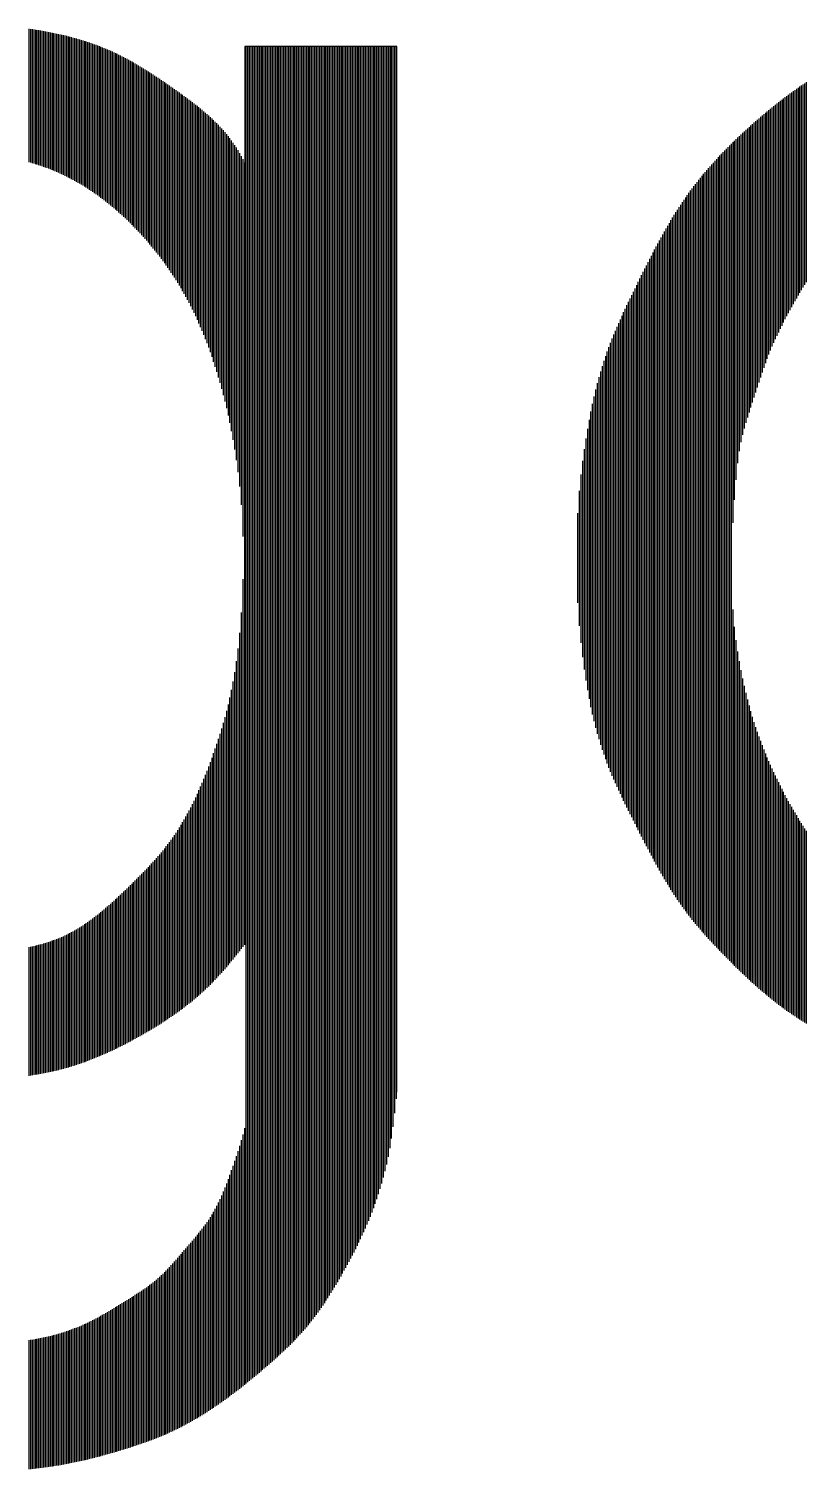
# Model space of a CAD drawing. Extents: x -58 to 5689, y 67 to 4123.
# Drawn here: x 5485.81 to 5507.23, y 299.69 to 339.41 of the extents above; entities that cross this region are included whole.
import ezdxf
from ezdxf.enums import TextEntityAlignment as Align

# ---------------------------------------------------------------- set-up
doc = ezdxf.new("R2010")
doc.units = 0
doc.header["$LTSCALE"] = 30
doc.header["$MEASUREMENT"] = 0
doc.layers.get('0').update_dxf_attribs({"linetype": 'CONTINUOUS'})
doc.layers.add('RLA-FORMATO', color=7, linetype='CONTINUOUS')
doc.layers.add('RLA-LOGO', color=7, linetype='CONTINUOUS')
doc.styles.add('ROMAND', font='romand', dxfattribs={"height": 31.5})
doc.styles.add('ROMANS', font='romans.shx', dxfattribs={"height": 11.25})

# ---------------------------------------------------------------- blocks, each defined once
blk = doc.blocks.new('A$C459C3EB4')
at = {"layer": 'RLA-LOGO', "color": 8, "true_color": 0x707070}
for p, q in [((596.403, -29.906), (596.403, -33.582)), ((596.448, -29.913), (596.448, -33.595)), ((596.493, -29.919), (596.493, -33.608)), ((596.538, -29.926), (596.538, -33.621)), ((596.583, -29.933), (596.583, -33.634)), ((596.628, -29.94), (596.628, -33.649)), ((596.673, -29.947), (596.673, -33.663)), ((596.718, -29.955), (596.718, -33.678)), ((596.763, -29.963), (596.763, -33.693)), ((596.808, -29.971), (596.808, -33.709)), ((596.853, -29.979), (596.853, -33.726)), ((596.898, -29.987), (596.898, -33.742)), ((596.943, -29.995), (596.943, -33.76)), ((596.988, -30.004), (596.988, -33.777)), ((597.033, -30.013), (597.033, -33.795)), ((597.078, -30.022), (597.078, -33.814)), ((597.123, -30.032), (597.123, -33.833)), ((597.168, -30.041), (597.168, -33.853)), ((597.213, -30.051), (597.213, -33.872)), ((597.258, -30.061), (597.258, -33.893)), ((597.303, -30.072), (597.303, -33.914)), ((597.348, -30.082), (597.348, -33.935)), ((597.393, -30.093), (597.393, -33.957)), ((597.438, -30.104), (597.438, -33.979)), ((597.483, -30.115), (597.483, -34.002)), ((597.528, -30.127), (597.528, -34.025)), ((597.573, -30.139), (597.573, -34.049)), ((597.618, -30.151), (597.618, -34.073)), ((597.663, -30.163), (597.663, -34.098)), ((597.708, -30.176), (597.708, -34.123)), ((597.753, -30.189), (597.753, -34.149)), ((597.798, -30.202), (597.798, -34.175)), ((597.843, -30.216), (597.843, -34.202)), ((597.888, -30.229), (597.888, -34.229)), ((597.933, -30.243), (597.933, -34.257)), ((597.978, -30.258), (597.978, -34.285)), ((598.023, -30.273), (598.023, -34.314)), ((598.068, -30.288), (598.068, -34.343)), ((598.113, -30.303), (598.113, -34.373)), ((598.158, -30.319), (598.158, -34.403)), ((598.203, -30.335), (598.203, -34.434)), ((598.248, -30.351), (598.248, -34.466)), ((598.293, -30.368), (598.293, -34.498)), ((598.338, -30.385), (598.338, -34.53)), ((598.383, -30.403), (598.383, -34.563)), ((598.428, -30.421), (598.428, -34.597)), ((598.473, -30.439), (598.473, -34.632)), ((598.518, -30.457), (598.518, -34.666)), ((598.563, -30.477), (598.563, -34.702)), ((598.608, -30.496), (598.608, -34.738)), ((598.653, -30.516), (598.653, -34.775)), ((598.698, -30.536), (598.698, -34.812)), ((598.743, -30.557), (598.743, -34.85)), ((598.788, -30.578), (598.788, -34.888)), ((606.55, -30.39), (602.356, -30.39)), ((602.356, -30.39), (602.356, -33.613)), ((602.388, -30.39), (602.388, -55.101)), ((602.433, -30.39), (602.433, -67.228)), ((602.478, -30.39), (602.478, -67.191)), ((602.523, -30.39), (602.523, -67.154)), ((602.568, -30.39), (602.568, -67.117)), ((602.613, -30.39), (602.613, -67.08)), ((602.658, -30.39), (602.658, -67.042)), ((602.703, -30.39), (602.703, -67.005)), ((602.748, -30.39), (602.748, -66.967)), ((602.793, -30.39), (602.793, -66.929)), ((602.838, -30.39), (602.838, -66.89)), ((602.883, -30.39), (602.883, -66.852)), ((602.928, -30.39), (602.928, -66.813)), ((602.973, -30.39), (602.973, -66.774)), ((603.018, -30.39), (603.018, -66.735)), ((603.063, -30.39), (603.063, -66.695)), ((603.108, -30.39), (603.108, -66.656)), ((603.153, -30.39), (603.153, -66.616)), ((603.198, -30.39), (603.198, -66.575)), ((603.243, -30.39), (603.243, -66.535)), ((603.288, -30.39), (603.288, -66.494)), ((603.333, -30.39), (603.333, -66.452)), ((603.378, -30.39), (603.378, -66.41)), ((603.423, -30.39), (603.423, -66.368)), ((603.468, -30.39), (603.468, -66.325)), ((603.513, -30.39), (603.513, -66.282)), ((603.558, -30.39), (603.558, -66.238)), ((603.603, -30.39), (603.603, -66.194)), ((603.648, -30.39), (603.648, -66.149)), ((603.693, -30.39), (603.693, -66.103)), ((603.738, -30.39), (603.738, -66.057)), ((603.783, -30.39), (603.783, -66.01)), ((603.828, -30.39), (603.828, -65.962)), ((603.873, -30.39), (603.873, -65.913)), ((603.918, -30.39), (603.918, -65.864)), ((603.963, -30.39), (603.963, -65.813)), ((604.008, -30.39), (604.008, -65.761)), ((604.053, -30.39), (604.053, -65.709)), ((604.098, -30.39), (604.098, -65.655)), ((604.143, -30.39), (604.143, -65.6)), ((604.188, -30.39), (604.188, -65.544)), ((604.233, -30.39), (604.233, -65.486)), ((604.278, -30.39), (604.278, -65.427)), ((604.323, -30.39), (604.323, -65.367)), ((604.368, -30.39), (604.368, -65.306)), ((604.413, -30.39), (604.413, -65.243)), ((604.458, -30.39), (604.458, -65.179)), ((604.503, -30.39), (604.503, -65.113)), ((604.548, -30.39), (604.548, -65.046)), ((604.593, -30.39), (604.593, -64.978)), ((604.638, -30.39), (604.638, -64.909)), ((604.683, -30.39), (604.683, -64.838)), ((604.728, -30.39), (604.728, -64.766)), ((604.773, -30.39), (604.773, -64.693)), ((604.818, -30.39), (604.818, -64.619)), ((604.863, -30.39), (604.863, -64.543)), ((604.908, -30.39), (604.908, -64.467)), ((604.953, -30.39), (604.953, -64.389)), ((604.998, -30.39), (604.998, -64.311)), ((605.043, -30.39), (605.043, -64.231)), ((605.088, -30.39), (605.088, -64.151)), ((605.133, -30.39), (605.133, -64.07)), ((605.178, -30.39), (605.178, -63.987)), ((605.223, -30.39), (605.223, -63.904)), ((605.268, -30.39), (605.268, -63.819)), ((605.313, -30.39), (605.313, -63.734)), ((605.358, -30.39), (605.358, -63.646)), ((605.403, -30.39), (605.403, -63.557)), ((605.448, -30.39), (605.448, -63.467)), ((605.493, -30.39), (605.493, -63.375)), ((605.538, -30.39), (605.538, -63.281)), ((605.583, -30.39), (605.583, -63.185)), ((605.628, -30.39), (605.628, -63.086)), ((605.673, -30.39), (605.673, -62.985)), ((605.718, -30.39), (605.718, -62.882)), ((605.763, -30.39), (605.763, -62.775)), ((605.808, -30.39), (605.808, -62.664)), ((605.853, -30.39), (605.853, -62.55)), ((605.898, -30.39), (605.898, -62.432)), ((605.943, -30.39), (605.943, -62.308)), ((605.988, -30.39), (605.988, -62.178)), ((606.033, -30.39), (606.033, -62.042)), ((606.078, -30.39), (606.078, -61.899)), ((606.123, -30.39), (606.123, -61.747)), ((606.168, -30.39), (606.168, -61.584)), ((606.213, -30.39), (606.213, -61.41)), ((606.258, -30.39), (606.258, -61.22)), ((606.303, -30.39), (606.303, -61.012)), ((606.348, -30.39), (606.348, -60.777)), ((606.393, -30.39), (606.393, -60.506)), ((606.438, -30.39), (606.438, -60.185)), ((606.483, -30.39), (606.483, -59.811)), ((606.528, -30.39), (606.528, -59.412)), ((606.55, -59.227), (606.55, -30.39)), ((598.833, -30.6), (598.833, -34.927)), ((598.878, -30.622), (598.878, -34.967)), ((598.923, -30.644), (598.923, -35.007)), ((598.968, -30.667), (598.968, -35.048)), ((599.013, -30.69), (599.013, -35.09)), ((599.058, -30.714), (599.058, -35.132)), ((599.103, -30.738), (599.103, -35.175)), ((599.148, -30.762), (599.148, -35.219)), ((599.193, -30.787), (599.193, -35.263)), ((599.238, -30.812), (599.238, -35.308)), ((599.283, -30.837), (599.283, -35.354)), ((599.328, -30.863), (599.328, -35.4)), ((599.373, -30.89), (599.373, -35.447)), ((599.418, -30.916), (599.418, -35.495)), ((599.463, -30.943), (599.463, -35.543)), ((599.508, -30.97), (599.508, -35.593)), ((599.553, -30.998), (599.553, -35.643)), ((599.598, -31.026), (599.598, -35.693)), ((599.643, -31.054), (599.643, -35.745)), ((599.688, -31.082), (599.688, -35.797)), ((599.733, -31.111), (599.733, -35.851)), ((599.778, -31.14), (599.778, -35.905)), ((599.823, -31.169), (599.823, -35.96)), ((599.868, -31.199), (599.868, -36.016)), ((599.913, -31.228), (599.913, -36.072)), ((599.958, -31.258), (599.958, -36.13)), ((600.003, -31.288), (600.003, -36.189)), ((600.048, -31.319), (600.048, -36.249)), ((600.093, -31.349), (600.093, -36.309)), ((600.138, -31.38), (600.138, -36.371)), ((600.183, -31.411), (600.183, -36.434)), ((600.228, -31.442), (600.228, -36.499)), ((600.273, -31.473), (600.273, -36.564)), ((600.318, -31.505), (600.318, -36.631)), ((600.363, -31.536), (600.363, -36.699)), ((600.408, -31.568), (600.408, -36.768)), ((600.453, -31.6), (600.453, -36.839)), ((600.498, -31.631), (600.498, -36.912)), ((600.543, -31.664), (600.543, -36.986)), ((600.588, -31.696), (600.588, -37.061)), ((600.633, -31.728), (600.633, -37.139)), ((600.678, -31.761), (600.678, -37.218)), ((617.287, -31.759), (617.287, -37.831)), ((617.332, -31.725), (617.332, -37.746)), ((617.377, -31.692), (617.377, -37.662)), ((617.422, -31.66), (617.422, -37.58)), ((617.467, -31.627), (617.467, -37.499)), ((617.512, -31.595), (617.512, -37.419)), ((617.557, -31.563), (617.557, -37.34)), ((617.602, -31.532), (617.602, -37.262)), ((617.647, -31.501), (617.647, -37.186)), ((617.692, -31.47), (617.692, -37.111)), ((617.737, -31.44), (617.737, -37.037)), ((617.782, -31.41), (617.782, -36.964)), ((617.827, -31.38), (617.827, -36.892)), ((600.723, -31.794), (600.723, -37.299)), ((600.768, -31.827), (600.768, -37.382)), ((600.813, -31.861), (600.813, -37.467)), ((600.858, -31.895), (600.858, -37.555)), ((600.903, -31.929), (600.903, -37.644)), ((600.948, -31.964), (600.948, -37.737)), ((600.993, -31.999), (600.993, -37.831)), ((601.038, -32.034), (601.038, -37.929)), ((601.083, -32.07), (601.083, -38.029)), ((601.128, -32.107), (601.128, -38.132)), ((601.173, -32.144), (601.173, -38.238)), ((616.792, -32.148), (616.792, -38.889)), ((616.837, -32.111), (616.837, -38.778)), ((616.882, -32.074), (616.882, -38.671)), ((616.927, -32.038), (616.927, -38.568)), ((616.972, -32.002), (616.972, -38.468)), ((617.017, -31.966), (617.017, -38.371)), ((617.062, -31.931), (617.062, -38.276)), ((617.107, -31.896), (617.107, -38.184)), ((617.152, -31.861), (617.152, -38.094)), ((617.197, -31.827), (617.197, -38.005)), ((617.242, -31.793), (617.242, -37.917)), ((601.218, -32.182), (601.218, -38.348)), ((601.263, -32.22), (601.263, -38.461)), ((601.308, -32.259), (601.308, -38.577)), ((601.353, -32.299), (601.353, -38.698)), ((601.398, -32.34), (601.398, -38.823)), ((601.443, -32.382), (601.443, -38.952)), ((601.488, -32.424), (601.488, -39.085)), ((601.533, -32.468), (601.533, -39.224)), ((601.578, -32.512), (601.578, -39.368)), ((601.623, -32.558), (601.623, -39.517)), ((616.342, -32.533), (616.342, -40.21)), ((616.387, -32.493), (616.387, -40.074)), ((616.432, -32.454), (616.432, -39.936)), ((616.477, -32.415), (616.477, -39.797)), ((616.522, -32.376), (616.522, -39.658)), ((616.567, -32.337), (616.567, -39.52)), ((616.612, -32.299), (616.612, -39.386)), ((616.657, -32.261), (616.657, -39.254)), ((616.702, -32.223), (616.702, -39.128)), ((616.747, -32.185), (616.747, -39.006)), ((601.668, -32.605), (601.668, -39.673)), ((601.713, -32.654), (601.713, -39.835)), ((601.758, -32.704), (601.758, -40.005)), ((601.803, -32.756), (601.803, -40.182)), ((601.848, -32.809), (601.848, -40.369)), ((601.893, -32.865), (601.893, -40.566)), ((601.938, -32.923), (601.938, -40.775)), ((615.892, -32.948), (615.892, -42.343)), ((615.937, -32.905), (615.937, -41.885)), ((615.982, -32.863), (615.982, -41.553)), ((616.027, -32.82), (616.027, -41.303)), ((616.072, -32.778), (616.072, -41.102)), ((616.117, -32.737), (616.117, -40.929)), ((616.162, -32.695), (616.162, -40.772)), ((616.207, -32.654), (616.207, -40.625)), ((616.252, -32.614), (616.252, -40.484)), ((616.297, -32.573), (616.297, -40.346)), ((601.983, -32.983), (601.983, -40.999)), ((602.028, -33.046), (602.028, -41.24)), ((602.073, -33.113), (602.073, -41.504)), ((602.118, -33.183), (602.118, -41.797)), ((602.163, -33.257), (602.163, -42.13)), ((602.208, -33.336), (602.208, -42.525)), ((615.487, -33.355), (615.487, -55.382)), ((615.532, -33.308), (615.532, -55.428)), ((615.577, -33.261), (615.577, -55.474)), ((615.622, -33.215), (615.622, -55.519)), ((615.667, -33.17), (615.667, -55.565)), ((615.712, -33.125), (615.712, -55.61)), ((615.757, -33.08), (615.757, -55.655)), ((615.802, -33.036), (615.802, -43.531)), ((615.847, -32.992), (615.847, -42.893)), ((602.253, -33.417), (602.253, -43.034)), ((602.298, -33.502), (602.298, -43.91)), ((602.343, -33.589), (602.343, -55.162)), ((615.127, -33.751), (615.127, -54.999)), ((615.172, -33.699), (615.172, -55.048)), ((615.217, -33.648), (615.217, -55.097)), ((615.262, -33.598), (615.262, -55.145)), ((615.307, -33.548), (615.307, -55.193)), ((615.352, -33.499), (615.352, -55.241)), ((615.397, -33.45), (615.397, -55.288)), ((615.442, -33.402), (615.442, -55.335)), ((614.812, -34.132), (614.812, -54.638)), ((614.857, -34.075), (614.857, -54.691)), ((614.902, -34.019), (614.902, -54.744)), ((614.947, -33.964), (614.947, -54.796)), ((614.992, -33.909), (614.992, -54.848)), ((615.037, -33.856), (615.037, -54.899)), ((615.082, -33.803), (615.082, -54.949)), ((614.542, -34.493), (614.542, -54.3)), ((614.587, -34.43), (614.587, -54.358)), ((614.632, -34.369), (614.632, -54.416)), ((614.677, -34.308), (614.677, -54.473)), ((614.722, -34.248), (614.722, -54.529)), ((614.767, -34.19), (614.767, -54.584)), ((614.272, -34.895), (614.272, -53.924)), ((614.317, -34.825), (614.317, -53.989)), ((614.362, -34.756), (614.362, -54.054)), ((614.407, -34.689), (614.407, -54.117)), ((614.452, -34.622), (614.452, -54.179)), ((614.497, -34.557), (614.497, -54.24)), ((614.002, -35.338), (614.002, -53.502)), ((614.047, -35.262), (614.047, -53.575)), ((614.092, -35.186), (614.092, -53.647)), ((614.137, -35.111), (614.137, -53.718)), ((614.182, -35.038), (614.182, -53.788)), ((614.227, -34.966), (614.227, -53.856)), ((613.777, -35.74), (613.777, -53.116)), ((613.822, -35.657), (613.822, -53.195)), ((613.867, -35.576), (613.867, -53.274)), ((613.912, -35.496), (613.912, -53.351)), ((613.957, -35.417), (613.957, -53.427)), ((613.597, -36.079), (613.597, -52.787)), ((613.642, -35.993), (613.642, -52.871)), ((613.687, -35.907), (613.687, -52.954)), ((613.732, -35.823), (613.732, -53.035)), ((613.372, -36.52), (613.372, -52.358)), ((613.417, -36.43), (613.417, -52.445)), ((613.462, -36.341), (613.462, -52.532)), ((613.507, -36.253), (613.507, -52.618)), ((613.552, -36.166), (613.552, -52.703)), ((613.192, -36.881), (613.192, -52.005)), ((613.237, -36.791), (613.237, -52.094)), ((613.282, -36.7), (613.282, -52.182)), ((613.327, -36.61), (613.327, -52.27)), ((613.012, -37.248), (613.012, -51.65)), ((613.057, -37.156), (613.057, -51.739)), ((613.102, -37.064), (613.102, -51.828)), ((613.147, -36.973), (613.147, -51.917)), ((612.787, -37.722), (612.787, -51.195)), ((612.832, -37.625), (612.832, -51.288)), ((612.877, -37.53), (612.877, -51.38)), ((612.922, -37.435), (612.922, -51.471)), ((612.967, -37.341), (612.967, -51.561)), ((612.607, -38.125), (612.607, -50.811)), ((612.652, -38.022), (612.652, -50.91)), ((612.697, -37.92), (612.697, -51.006)), ((612.742, -37.821), (612.742, -51.102)), ((612.472, -38.45), (612.472, -50.503)), ((612.517, -38.339), (612.517, -50.608)), ((612.562, -38.231), (612.562, -50.711)), ((612.337, -38.804), (612.337, -50.166)), ((612.382, -38.682), (612.382, -50.283)), ((612.427, -38.564), (612.427, -50.394)), ((612.202, -39.205), (612.202, -49.786)), ((612.247, -39.064), (612.247, -49.919)), ((612.292, -38.931), (612.292, -50.046)), ((612.067, -39.676), (612.067, -49.344)), ((612.112, -39.51), (612.112, -49.499)), ((612.157, -39.353), (612.157, -49.647)), ((611.977, -40.043), (611.977, -49.001)), ((612.022, -39.854), (612.022, -49.178)), ((611.887, -40.46), (611.887, -48.608)), ((611.932, -40.244), (611.932, -48.812)), ((611.842, -40.691), (611.842, -48.386)), ((611.752, -41.205), (611.752, -47.875)), ((611.797, -40.938), (611.797, -48.144)), ((611.707, -41.498), (611.707, -47.575)), ((611.662, -41.824), (611.662, -47.235)), ((611.617, -42.198), (611.617, -46.842)), ((611.572, -42.65), (611.572, -46.371)), ((611.527, -43.264), (611.527, -45.737)), ((602.298, -45.081), (602.298, -55.221)), ((602.253, -46.005), (602.253, -55.281)), ((615.802, -45.921), (615.802, -55.7)), ((615.847, -46.394), (615.847, -55.744)), ((602.208, -46.559), (602.208, -55.339)), ((615.892, -46.762), (615.892, -55.788)), ((602.163, -46.991), (602.163, -55.397)), ((615.937, -47.074), (615.937, -55.832)), ((602.073, -47.643), (602.073, -55.51)), ((602.118, -47.344), (602.118, -55.454)), ((615.982, -47.348), (615.982, -55.876)), ((616.027, -47.594), (616.027, -55.92)), ((602.028, -47.904), (602.028, -55.566)), ((616.072, -47.819), (616.072, -55.963)), ((616.117, -48.025), (616.117, -56.006)), ((601.938, -48.345), (601.938, -55.675)), ((601.983, -48.135), (601.983, -55.621)), ((616.162, -48.217), (616.162, -56.048)), ((616.207, -48.397), (616.207, -56.09)), ((601.848, -48.716), (601.848, -55.781)), ((601.893, -48.537), (601.893, -55.729)), ((616.252, -48.566), (616.252, -56.132)), ((616.297, -48.726), (616.297, -56.174)), ((601.713, -49.198), (601.713, -55.935)), ((601.758, -49.045), (601.758, -55.885)), ((601.803, -48.885), (601.803, -55.833)), ((616.342, -48.878), (616.342, -56.215)), ((616.387, -49.023), (616.387, -56.255)), ((616.432, -49.161), (616.432, -56.296)), ((601.578, -49.622), (601.578, -56.082)), ((601.623, -49.485), (601.623, -56.034)), ((601.668, -49.344), (601.668, -55.985)), ((616.477, -49.293), (616.477, -56.336)), ((616.522, -49.42), (616.522, -56.375)), ((616.567, -49.543), (616.567, -56.415)), ((601.443, -50.007), (601.443, -56.222)), ((601.488, -49.882), (601.488, -56.176)), ((601.533, -49.754), (601.533, -56.13)), ((616.612, -49.661), (616.612, -56.453)), ((616.657, -49.776), (616.657, -56.492)), ((616.702, -49.888), (616.702, -56.53)), ((616.747, -49.996), (616.747, -56.567)), ((601.308, -50.365), (601.308, -56.355)), ((601.353, -50.248), (601.353, -56.312)), ((601.398, -50.129), (601.398, -56.267)), ((616.792, -50.102), (616.792, -56.604)), ((616.837, -50.204), (616.837, -56.641)), ((616.882, -50.305), (616.882, -56.677)), ((616.927, -50.403), (616.927, -56.713)), ((601.128, -50.803), (601.128, -56.523)), ((601.173, -50.697), (601.173, -56.482)), ((601.218, -50.589), (601.218, -56.441)), ((601.263, -50.478), (601.263, -56.398)), ((616.972, -50.499), (616.972, -56.748)), ((617.017, -50.593), (617.017, -56.783)), ((617.062, -50.685), (617.062, -56.817)), ((617.107, -50.775), (617.107, -56.851)), ((600.948, -51.196), (600.948, -56.678)), ((600.993, -51.102), (600.993, -56.64)), ((601.038, -51.005), (601.038, -56.602)), ((601.083, -50.905), (601.083, -56.563)), ((617.152, -50.864), (617.152, -56.884)), ((617.197, -50.951), (617.197, -56.917)), ((617.242, -51.036), (617.242, -56.95)), ((617.287, -51.12), (617.287, -56.982)), ((617.332, -51.203), (617.332, -57.014)), ((600.723, -51.629), (600.723, -56.859)), ((600.768, -51.547), (600.768, -56.824)), ((600.813, -51.463), (600.813, -56.788)), ((600.858, -51.377), (600.858, -56.752)), ((600.903, -51.288), (600.903, -56.716)), ((617.377, -51.284), (617.377, -57.045)), ((617.422, -51.364), (617.422, -57.076)), ((617.467, -51.442), (617.467, -57.106)), ((617.512, -51.519), (617.512, -57.136)), ((617.557, -51.595), (617.557, -57.166)), ((600.498, -52.005), (600.498, -57.026)), ((600.543, -51.934), (600.543, -56.994)), ((600.588, -51.861), (600.588, -56.961)), ((600.633, -51.786), (600.633, -56.927)), ((600.678, -51.709), (600.678, -56.893)), ((617.602, -51.669), (617.602, -57.195)), ((617.647, -51.743), (617.647, -57.224)), ((617.692, -51.814), (617.692, -57.253)), ((617.737, -51.885), (617.737, -57.281)), ((617.782, -51.954), (617.782, -57.309)), ((617.827, -52.022), (617.827, -57.337)), ((600.228, -52.391), (600.228, -57.213)), ((600.273, -52.331), (600.273, -57.183)), ((600.318, -52.269), (600.318, -57.153)), ((600.363, -52.206), (600.363, -57.122)), ((600.408, -52.141), (600.408, -57.09)), ((600.453, -52.074), (600.453, -57.059)), ((599.868, -52.827), (599.868, -57.443)), ((599.913, -52.776), (599.913, -57.415)), ((599.958, -52.724), (599.958, -57.388)), ((600.003, -52.671), (600.003, -57.359)), ((600.048, -52.617), (600.048, -57.331)), ((600.093, -52.563), (600.093, -57.302)), ((600.138, -52.507), (600.138, -57.273)), ((600.183, -52.449), (600.183, -57.243)), ((599.508, -53.212), (599.508, -57.656)), ((599.553, -53.165), (599.553, -57.63)), ((599.598, -53.119), (599.598, -57.604)), ((599.643, -53.072), (599.643, -57.578)), ((599.688, -53.024), (599.688, -57.551)), ((599.733, -52.976), (599.733, -57.525)), ((599.778, -52.927), (599.778, -57.498)), ((599.823, -52.877), (599.823, -57.471)), ((599.103, -53.612), (599.103, -57.877)), ((599.148, -53.568), (599.148, -57.854)), ((599.193, -53.525), (599.193, -57.83)), ((599.238, -53.481), (599.238, -57.806)), ((599.283, -53.437), (599.283, -57.781)), ((599.328, -53.392), (599.328, -57.757)), ((599.373, -53.348), (599.373, -57.732)), ((599.418, -53.303), (599.418, -57.707)), ((599.463, -53.257), (599.463, -57.681)), ((598.698, -53.991), (598.698, -58.079)), ((598.743, -53.95), (598.743, -58.058)), ((598.788, -53.909), (598.788, -58.036)), ((598.833, -53.868), (598.833, -58.014)), ((598.878, -53.826), (598.878, -57.992)), ((598.923, -53.783), (598.923, -57.97)), ((598.968, -53.741), (598.968, -57.947)), ((599.013, -53.698), (599.013, -57.924)), ((599.058, -53.655), (599.058, -57.901)), ((598.203, -54.406), (598.203, -58.295)), ((598.248, -54.371), (598.248, -58.277)), ((598.293, -54.336), (598.293, -58.259)), ((598.338, -54.3), (598.338, -58.24)), ((598.383, -54.263), (598.383, -58.221)), ((598.428, -54.226), (598.428, -58.201)), ((598.473, -54.188), (598.473, -58.182)), ((598.518, -54.15), (598.518, -58.162)), ((598.563, -54.111), (598.563, -58.141)), ((598.608, -54.071), (598.608, -58.121)), ((598.653, -54.032), (598.653, -58.1)), ((597.618, -54.795), (597.618, -58.504)), ((597.663, -54.769), (597.663, -58.49)), ((597.708, -54.743), (597.708, -58.476)), ((597.753, -54.716), (597.753, -58.461)), ((597.798, -54.688), (597.798, -58.446)), ((597.843, -54.66), (597.843, -58.43)), ((597.888, -54.63), (597.888, -58.414)), ((597.933, -54.6), (597.933, -58.398)), ((597.978, -54.57), (597.978, -58.382)), ((598.023, -54.538), (598.023, -58.365)), ((598.068, -54.506), (598.068, -58.348)), ((598.113, -54.474), (598.113, -58.331)), ((598.158, -54.44), (598.158, -58.313)), ((596.538, -55.201), (596.538, -58.754)), ((596.583, -55.19), (596.583, -58.746)), ((596.628, -55.179), (596.628, -58.739)), ((596.673, -55.168), (596.673, -58.731)), ((596.718, -55.156), (596.718, -58.723)), ((596.763, -55.144), (596.763, -58.715)), ((596.808, -55.131), (596.808, -58.707)), ((596.853, -55.117), (596.853, -58.698)), ((596.898, -55.104), (596.898, -58.689)), ((596.943, -55.089), (596.943, -58.679)), ((596.988, -55.074), (596.988, -58.67)), ((597.033, -55.059), (597.033, -58.66)), ((597.078, -55.042), (597.078, -58.65)), ((597.123, -55.026), (597.123, -58.64)), ((597.168, -55.008), (597.168, -58.629)), ((597.213, -54.99), (597.213, -58.618)), ((597.258, -54.971), (597.258, -58.607)), ((597.303, -54.952), (597.303, -58.595)), ((597.348, -54.932), (597.348, -58.583)), ((597.393, -54.911), (597.393, -58.571)), ((597.438, -54.889), (597.438, -58.558)), ((597.483, -54.867), (597.483, -58.545)), ((597.528, -54.843), (597.528, -58.532)), ((597.573, -54.819), (597.573, -58.518)), ((602.389, -60.039), (602.389, -55.1)), ((596.403, -55.229), (596.403, -58.774)), ((596.448, -55.22), (596.448, -58.768)), ((596.493, -55.211), (596.493, -58.761)), ((602.343, -60.223), (602.343, -67.3)), ((602.388, -60.044), (602.388, -67.264)), ((602.208, -60.708), (602.208, -67.407)), ((602.253, -60.555), (602.253, -67.372)), ((602.298, -60.393), (602.298, -67.336)), ((602.073, -61.127), (602.073, -67.511)), ((602.118, -60.993), (602.118, -67.477)), ((602.163, -60.853), (602.163, -67.442)), ((601.938, -61.506), (601.938, -67.613)), ((601.983, -61.383), (601.983, -67.579)), ((602.028, -61.257), (602.028, -67.545)), ((601.803, -61.86), (601.803, -67.712)), ((601.848, -61.745), (601.848, -67.679)), ((601.893, -61.627), (601.893, -67.646)), ((601.623, -62.271), (601.623, -67.839)), ((601.668, -62.176), (601.668, -67.808)), ((601.713, -62.075), (601.713, -67.776)), ((601.758, -61.97), (601.758, -67.744)), ((601.353, -62.745), (601.353, -68.02)), ((601.398, -62.676), (601.398, -67.99)), ((601.443, -62.604), (601.443, -67.961)), ((601.488, -62.528), (601.488, -67.931)), ((601.533, -62.447), (601.533, -67.901)), ((601.578, -62.362), (601.578, -67.87)), ((601.083, -63.11), (601.083, -68.188)), ((601.128, -63.053), (601.128, -68.161)), ((601.173, -62.995), (601.173, -68.133)), ((601.218, -62.936), (601.218, -68.105)), ((601.263, -62.874), (601.263, -68.077)), ((601.308, -62.811), (601.308, -68.049)), ((600.723, -63.538), (600.723, -68.393)), ((600.768, -63.485), (600.768, -68.368)), ((600.813, -63.433), (600.813, -68.344)), ((600.858, -63.381), (600.858, -68.319)), ((600.903, -63.328), (600.903, -68.293)), ((600.948, -63.275), (600.948, -68.268)), ((600.993, -63.221), (600.993, -68.241)), ((601.038, -63.166), (601.038, -68.215)), ((600.408, -63.901), (600.408, -68.553)), ((600.453, -63.85), (600.453, -68.531)), ((600.498, -63.798), (600.498, -68.509)), ((600.543, -63.746), (600.543, -68.487)), ((600.588, -63.694), (600.588, -68.464)), ((600.633, -63.642), (600.633, -68.44)), ((600.678, -63.59), (600.678, -68.417)), ((600.003, -64.321), (600.003, -68.733)), ((600.048, -64.279), (600.048, -68.714)), ((600.093, -64.236), (600.093, -68.695)), ((600.138, -64.191), (600.138, -68.676)), ((600.183, -64.145), (600.183, -68.657)), ((600.228, -64.099), (600.228, -68.637)), ((600.273, -64.051), (600.273, -68.616)), ((600.318, -64.002), (600.318, -68.596)), ((600.363, -63.952), (600.363, -68.575)), ((599.463, -64.734), (599.463, -68.934)), ((599.508, -64.704), (599.508, -68.919)), ((599.553, -64.674), (599.553, -68.903)), ((599.598, -64.642), (599.598, -68.887)), ((599.643, -64.611), (599.643, -68.871)), ((599.688, -64.578), (599.688, -68.855)), ((599.733, -64.545), (599.733, -68.838)), ((599.778, -64.511), (599.778, -68.821)), ((599.823, -64.475), (599.823, -68.804)), ((599.868, -64.439), (599.868, -68.787)), ((599.913, -64.401), (599.913, -68.769)), ((599.958, -64.362), (599.958, -68.751)), ((598.833, -65.13), (598.833, -69.134)), ((598.878, -65.102), (598.878, -69.121)), ((598.923, -65.074), (598.923, -69.107)), ((598.968, -65.046), (598.968, -69.093)), ((599.013, -65.018), (599.013, -69.079)), ((599.058, -64.99), (599.058, -69.065)), ((599.103, -64.962), (599.103, -69.051)), ((599.148, -64.934), (599.148, -69.037)), ((599.193, -64.906), (599.193, -69.023)), ((599.238, -64.878), (599.238, -69.009)), ((599.283, -64.85), (599.283, -68.994)), ((599.328, -64.821), (599.328, -68.979)), ((599.373, -64.793), (599.373, -68.964)), ((599.418, -64.764), (599.418, -68.949)), ((598.158, -65.519), (598.158, -69.321)), ((598.203, -65.496), (598.203, -69.309)), ((598.248, -65.472), (598.248, -69.298)), ((598.293, -65.448), (598.293, -69.286)), ((598.338, -65.423), (598.338, -69.274)), ((598.383, -65.398), (598.383, -69.262)), ((598.428, -65.372), (598.428, -69.25)), ((598.473, -65.347), (598.473, -69.237)), ((598.518, -65.32), (598.518, -69.225)), ((598.563, -65.294), (598.563, -69.212)), ((598.608, -65.267), (598.608, -69.2)), ((598.653, -65.24), (598.653, -69.187)), ((598.698, -65.213), (598.698, -69.174)), ((598.743, -65.185), (598.743, -69.161)), ((598.788, -65.158), (598.788, -69.147)), ((597.078, -65.932), (597.078, -69.542)), ((597.123, -65.92), (597.123, -69.535)), ((597.168, -65.908), (597.168, -69.528)), ((597.213, -65.895), (597.213, -69.52)), ((597.258, -65.881), (597.258, -69.513)), ((597.303, -65.868), (597.303, -69.505)), ((597.348, -65.853), (597.348, -69.497)), ((597.393, -65.839), (597.393, -69.489)), ((597.438, -65.824), (597.438, -69.48)), ((597.483, -65.808), (597.483, -69.472)), ((597.528, -65.792), (597.528, -69.463)), ((597.573, -65.776), (597.573, -69.454)), ((597.618, -65.759), (597.618, -69.445)), ((597.663, -65.741), (597.663, -69.435)), ((597.708, -65.724), (597.708, -69.426)), ((597.753, -65.705), (597.753, -69.416)), ((597.798, -65.687), (597.798, -69.406)), ((597.843, -65.668), (597.843, -69.396)), ((597.888, -65.648), (597.888, -69.386)), ((597.933, -65.628), (597.933, -69.375)), ((597.978, -65.607), (597.978, -69.365)), ((598.023, -65.586), (598.023, -69.354)), ((598.068, -65.564), (598.068, -69.343)), ((598.113, -65.542), (598.113, -69.332)), ((596.403, -66.069), (596.403, -69.626)), ((596.448, -66.062), (596.448, -69.622)), ((596.493, -66.055), (596.493, -69.617)), ((596.538, -66.048), (596.538, -69.612)), ((596.583, -66.04), (596.583, -69.608)), ((596.628, -66.032), (596.628, -69.602)), ((596.673, -66.024), (596.673, -69.597)), ((596.718, -66.015), (596.718, -69.592)), ((596.763, -66.006), (596.763, -69.586)), ((596.808, -65.997), (596.808, -69.58)), ((596.853, -65.987), (596.853, -69.574)), ((596.898, -65.977), (596.898, -69.568)), ((596.943, -65.967), (596.943, -69.562)), ((596.988, -65.956), (596.988, -69.556)), ((597.033, -65.944), (597.033, -69.549))]:
    blk.add_line(p, q, dxfattribs=at)
blk = doc.blocks.new('viñeta-rl')
blk.add_blockref('A$C459C3EB4', (-797.494, 299.998))
at = {"layer": 'RLA-FORMATO', "color": 4, "style": 'ROMAND'}
for tag, p in [('DESAR', (-1255.783, 233.263)), ('PRELIM', (-1123.111, 233.263)), ('PROP', (-989.639, 233.263)), ('CONST', (-823.737, 233.263))]:
    blk.add_attdef(tag, p, '', height=16, dxfattribs=at)
at = {"layer": 'RLA-FORMATO', "color": 2, "style": 'ROMANS'}
for tag, p, height in [('REVNO1', (-1394.08, 180.648), 10), ('DETNO1', (-1358.401, 180.648), 10), ('FECHA1', (-880.483, 180.648), 10), ('REVNO2', (-1394.08, 155.648), 10), ('DETNO2', (-1358.401, 155.648), 10), ('FECHA2', (-880.483, 155.648), 10), ('REVNO3', (-1394.08, 130.649), 10), ('DETNO3', (-1358.401, 130.649), 10), ('FECHA3', (-880.483, 130.649), 10), ('REVNO4', (-1394.08, 105.649), 10), ('DETNO4', (-1358.401, 105.649), 10), ('FECHA4', (-880.483, 105.649), 10), ('REVNO5', (-1394.08, 80.649), 11.25), ('DETNO5', (-1358.401, 80.649), 10), ('FECHA5', (-880.483, 80.649), 10), ('REVNO6', (-1392.274, 55.649), 10), ('DETNO6', (-1356.594, 55.649), 10), ('FECHA6', (-878.676, 55.649), 10), ('INGENIERO', (-741.067, 33.399), 10), ('DIBUJANTE', (-571.615, 33.401), 10), ('REVNO7', (-1394.08, 30.65), 10), ('DETNO7', (-1358.401, 30.65), 10), ('FECHA7', (-880.483, 30.65), 10), ('REVNO8', (-1394.08, 8.603), 10), ('DETNO8', (-1358.401, 8.603), 10), ('FECHA8', (-880.483, 8.603), 10), ('PROYECTISTA', (-740.886, 4.812), 10), ('INGENIERO', (-568.569, 4.615), 10)]:
    blk.add_attdef(tag, p, '', height=height, dxfattribs=at)
for tag, p in [('PERSNO1', (-946.608, 180.648)), ('PERSNO2', (-946.608, 155.648)), ('PERSNO3', (-946.608, 130.649)), ('PERSNO4', (-946.608, 105.649)), ('PERSNO5', (-946.608, 80.649)), ('PERSNO6', (-946.608, 55.649)), ('PERSNO7', (-946.608, 30.65)), ('PERSNO8', (-946.608, 8.603))]:
    blk.add_attdef(tag, text='', height=10, dxfattribs=at).set_placement(p, align=Align.CENTER)
at = {"layer": 'RLA-FORMATO', "color": 5, "style": 'ROMAND'}
blk.add_attdef('PROYECTO', text='', height=16.9, dxfattribs=at).set_placement((-289.167, 165.033), align=Align.MIDDLE)
for tag, p in [('TITULO1', (-567.962, 108.18)), ('TITULO2', (-567.962, 74.225))]:
    blk.add_attdef(tag, p, '', height=20, dxfattribs=at)
at = {"layer": 'RLA-FORMATO', "color": 2, "style": 'ROMANS'}
for tag, p in [('NOMARCH', (-1424.041, 5.527)), ('FECHA', (-1406.947, 5.527))]:
    blk.add_attdef(tag, p, '', height=11.25, rotation=90, dxfattribs=at)
at = {"layer": 'RLA-FORMATO', "color": 5, "style": 'ROMAND', "width": 0.967839}
blk.add_attdef('NUMERO', text='', height=24, dxfattribs=at).set_placement((-290.268, 13.329), (-62.411, 13.329), align=Align.FIT)
at = {"layer": 'RLA-FORMATO', "color": 5, "style": 'ROMAND', "flags": 12}
blk.add_attdef('REVISION', text='', height=24, dxfattribs=at).set_placement((-24.501, 25.329), align=Align.MIDDLE)

msp = doc.modelspace()

# ---------------------------------------------------------------- block references
at = {"layer": 'RLA-FORMATO', "xscale": 1.00001000010004, "yscale": 1.00001000010004, "zscale": 1.00001000010004}
msp.add_blockref('viñeta-rl', (5686.902, 69.319), dxfattribs=at)

doc.saveas('drawing.dxf')
